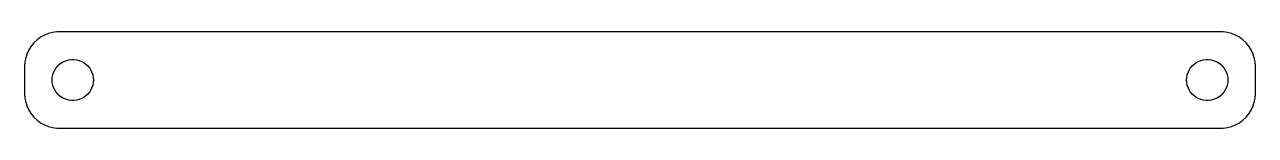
# Model space of a CAD drawing. Header units: metres. Extents: x -90 to 90, y -7 to 7.
import ezdxf

# ---------------------------------------------------------------- set-up
doc = ezdxf.new("R2010")
doc.units = ezdxf.units.M

msp = doc.modelspace()

# ---------------------------------------------------------------- linework, layer by layer
for p, q in [((-88.1448, 5.42273), (-88.5451, 4.93892)), ((-87.6871, 5.85255), (-88.1448, 5.42273)), ((-87.1791, 6.22163), (-87.6871, 5.85255)), ((-86.6289, 6.52412), (-87.1791, 6.22163)), ((-86.0451, 6.75528), (-86.6289, 6.52412)), ((-85.4369, 6.91142), (-86.0451, 6.75528)), ((-84.8139, 6.99013), (-85.4369, 6.91142)), ((84.8139, 6.99013), (-84.8139, 6.99013)), ((85.4369, 6.91142), (84.8139, 6.99013)), ((86.0451, 6.75528), (85.4369, 6.91142)), ((86.6289, 6.52412), (86.0451, 6.75528)), ((87.1791, 6.22163), (86.6289, 6.52412)), ((87.6871, 5.85255), (87.1791, 6.22163)), ((88.1448, 5.42273), (87.6871, 5.85255)), ((88.5451, 4.93892), (88.1448, 5.42273)), ((-89.1489, 3.84062), (-89.3429, 3.24344)), ((-88.8815, 4.40877), (-89.1489, 3.84062)), ((-88.5451, 4.93892), (-88.8815, 4.40877)), ((88.8815, 4.40877), (88.5451, 4.93892)), ((89.1489, 3.84062), (88.8815, 4.40877)), ((89.3429, 3.24344), (89.1489, 3.84062)), ((-89.4606, 2.62666), (-89.5, 2)), ((-89.5, 2), (-89.5, -2)), ((-89.3429, 3.24344), (-89.4606, 2.62666)), ((-84.927, 1.76335), (-84.6869, 2.05363)), ((-84.6869, 2.05363), (-84.4123, 2.31154)), ((-84.4123, 2.31154), (-84.1075, 2.53297)), ((-84.1075, 2.53297), (-83.7773, 2.71448)), ((-83.7773, 2.71448), (-83.427, 2.85316)), ((-83.427, 2.85316), (-83.0621, 2.94685)), ((-83.0621, 2.94685), (-82.6884, 2.99408)), ((-82.6884, 2.99408), (-82.3116, 2.99408)), ((-82.3116, 2.99408), (-81.9379, 2.94685)), ((-81.9379, 2.94685), (-81.573, 2.85316)), ((-81.573, 2.85316), (-81.2227, 2.71448)), ((-81.2227, 2.71448), (-80.8925, 2.53297)), ((-80.8925, 2.53297), (-80.5877, 2.31154)), ((-80.5877, 2.31154), (-80.3131, 2.05363)), ((-80.3131, 2.05363), (-80.073, 1.76335)), ((80.073, 1.76335), (80.3131, 2.05363)), ((80.3131, 2.05363), (80.5877, 2.31154)), ((80.5877, 2.31154), (80.8925, 2.53297)), ((80.8925, 2.53297), (81.2227, 2.71448)), ((81.2227, 2.71448), (81.573, 2.85316)), ((81.573, 2.85316), (81.9379, 2.94685)), ((81.9379, 2.94685), (82.3116, 2.99408)), ((82.3116, 2.99408), (82.6884, 2.99408)), ((82.6884, 2.99408), (83.0621, 2.94685)), ((83.0621, 2.94685), (83.427, 2.85316)), ((83.427, 2.85316), (83.7773, 2.71448)), ((83.7773, 2.71448), (84.1075, 2.53297)), ((84.1075, 2.53297), (84.4123, 2.31154)), ((84.4123, 2.31154), (84.6869, 2.05363)), ((84.6869, 2.05363), (84.927, 1.76335)), ((89.4606, 2.62666), (89.3429, 3.24344)), ((89.5, 2), (89.4606, 2.62666)), ((89.5, -2), (89.5, 2)), ((-85.5, 0), (-85.4763, 0.375992)), ((-85.4763, -0.375992), (-85.5, 0)), ((-85.4763, 0.375992), (-85.4057, 0.746063)), ((-85.4057, 0.746063), (-85.2893, 1.10437)), ((-85.2893, 1.10437), (-85.1289, 1.44525)), ((-85.1289, 1.44525), (-84.927, 1.76335)), ((-80.073, 1.76335), (-79.8711, 1.44525)), ((-79.8711, 1.44525), (-79.7107, 1.10437)), ((-79.7107, 1.10437), (-79.5943, 0.746063)), ((-79.5943, 0.746063), (-79.5237, 0.375992)), ((-79.5237, 0.375992), (-79.5, 0)), ((-79.5, 0), (-79.5237, -0.375992)), ((79.5, 0), (79.5237, 0.375992)), ((79.5237, -0.375992), (79.5, 0)), ((79.5237, 0.375992), (79.5943, 0.746063)), ((79.5943, 0.746063), (79.7107, 1.10437)), ((79.7107, 1.10437), (79.8711, 1.44525)), ((79.8711, 1.44525), (80.073, 1.76335)), ((84.927, 1.76335), (85.1289, 1.44525)), ((85.1289, 1.44525), (85.2893, 1.10437)), ((85.2893, 1.10437), (85.4057, 0.746063)), ((85.4057, 0.746063), (85.4763, 0.375992)), ((85.4763, 0.375992), (85.5, 0)), ((85.5, 0), (85.4763, -0.375992)), ((-85.4057, -0.746063), (-85.4763, -0.375992)), ((-85.2893, -1.10437), (-85.4057, -0.746063)), ((-85.1289, -1.44525), (-85.2893, -1.10437)), ((-84.927, -1.76335), (-85.1289, -1.44525)), ((-84.6869, -2.05363), (-84.927, -1.76335)), ((-80.073, -1.76335), (-80.3131, -2.05363)), ((-79.8711, -1.44525), (-80.073, -1.76335)), ((-79.7107, -1.10437), (-79.8711, -1.44525)), ((-79.5943, -0.746063), (-79.7107, -1.10437)), ((-79.5237, -0.375992), (-79.5943, -0.746063)), ((79.5943, -0.746063), (79.5237, -0.375992)), ((79.7107, -1.10437), (79.5943, -0.746063)), ((79.8711, -1.44525), (79.7107, -1.10437)), ((80.073, -1.76335), (79.8711, -1.44525)), ((80.3131, -2.05363), (80.073, -1.76335)), ((84.927, -1.76335), (84.6869, -2.05363)), ((85.1289, -1.44525), (84.927, -1.76335)), ((85.2893, -1.10437), (85.1289, -1.44525)), ((85.4057, -0.746063), (85.2893, -1.10437)), ((85.4763, -0.375992), (85.4057, -0.746063)), ((-89.5, -2), (-89.4606, -2.62666)), ((-89.4606, -2.62666), (-89.3429, -3.24344)), ((-89.3429, -3.24344), (-89.1489, -3.84062)), ((-84.4123, -2.31154), (-84.6869, -2.05363)), ((-84.1075, -2.53297), (-84.4123, -2.31154)), ((-83.7773, -2.71448), (-84.1075, -2.53297)), ((-83.427, -2.85316), (-83.7773, -2.71448)), ((-83.0621, -2.94685), (-83.427, -2.85316)), ((-82.6884, -2.99408), (-83.0621, -2.94685)), ((-82.3116, -2.99408), (-82.6884, -2.99408)), ((-81.9379, -2.94685), (-82.3116, -2.99408)), ((-81.573, -2.85316), (-81.9379, -2.94685)), ((-81.2227, -2.71448), (-81.573, -2.85316)), ((-80.8925, -2.53297), (-81.2227, -2.71448)), ((-80.5877, -2.31154), (-80.8925, -2.53297)), ((-80.3131, -2.05363), (-80.5877, -2.31154)), ((80.5877, -2.31154), (80.3131, -2.05363)), ((80.8925, -2.53297), (80.5877, -2.31154)), ((81.2227, -2.71448), (80.8925, -2.53297)), ((81.573, -2.85316), (81.2227, -2.71448)), ((81.9379, -2.94685), (81.573, -2.85316)), ((82.3116, -2.99408), (81.9379, -2.94685)), ((82.6884, -2.99408), (82.3116, -2.99408)), ((83.0621, -2.94685), (82.6884, -2.99408)), ((83.427, -2.85316), (83.0621, -2.94685)), ((83.7773, -2.71448), (83.427, -2.85316)), ((84.1075, -2.53297), (83.7773, -2.71448)), ((84.4123, -2.31154), (84.1075, -2.53297)), ((84.6869, -2.05363), (84.4123, -2.31154)), ((89.1489, -3.84062), (89.3429, -3.24344)), ((89.3429, -3.24344), (89.4606, -2.62666)), ((89.4606, -2.62666), (89.5, -2)), ((-89.1489, -3.84062), (-88.8815, -4.40877)), ((-88.8815, -4.40877), (-88.5451, -4.93892)), ((-88.5451, -4.93892), (-88.1448, -5.42273)), ((88.1448, -5.42273), (88.5451, -4.93892)), ((88.5451, -4.93892), (88.8815, -4.40877)), ((88.8815, -4.40877), (89.1489, -3.84062)), ((-88.1448, -5.42273), (-87.6871, -5.85255)), ((-87.6871, -5.85255), (-87.1791, -6.22163)), ((-87.1791, -6.22163), (-86.6289, -6.52412)), ((-86.6289, -6.52412), (-86.0451, -6.75528)), ((-86.0451, -6.75528), (-85.4369, -6.91142)), ((-85.4369, -6.91142), (-84.8139, -6.99013)), ((-84.8139, -6.99013), (84.8139, -6.99013)), ((84.8139, -6.99013), (85.4369, -6.91142)), ((85.4369, -6.91142), (86.0451, -6.75528)), ((86.0451, -6.75528), (86.6289, -6.52412)), ((86.6289, -6.52412), (87.1791, -6.22163)), ((87.1791, -6.22163), (87.6871, -5.85255)), ((87.6871, -5.85255), (88.1448, -5.42273))]:
    msp.add_line(p, q)

doc.saveas('drawing.dxf')
